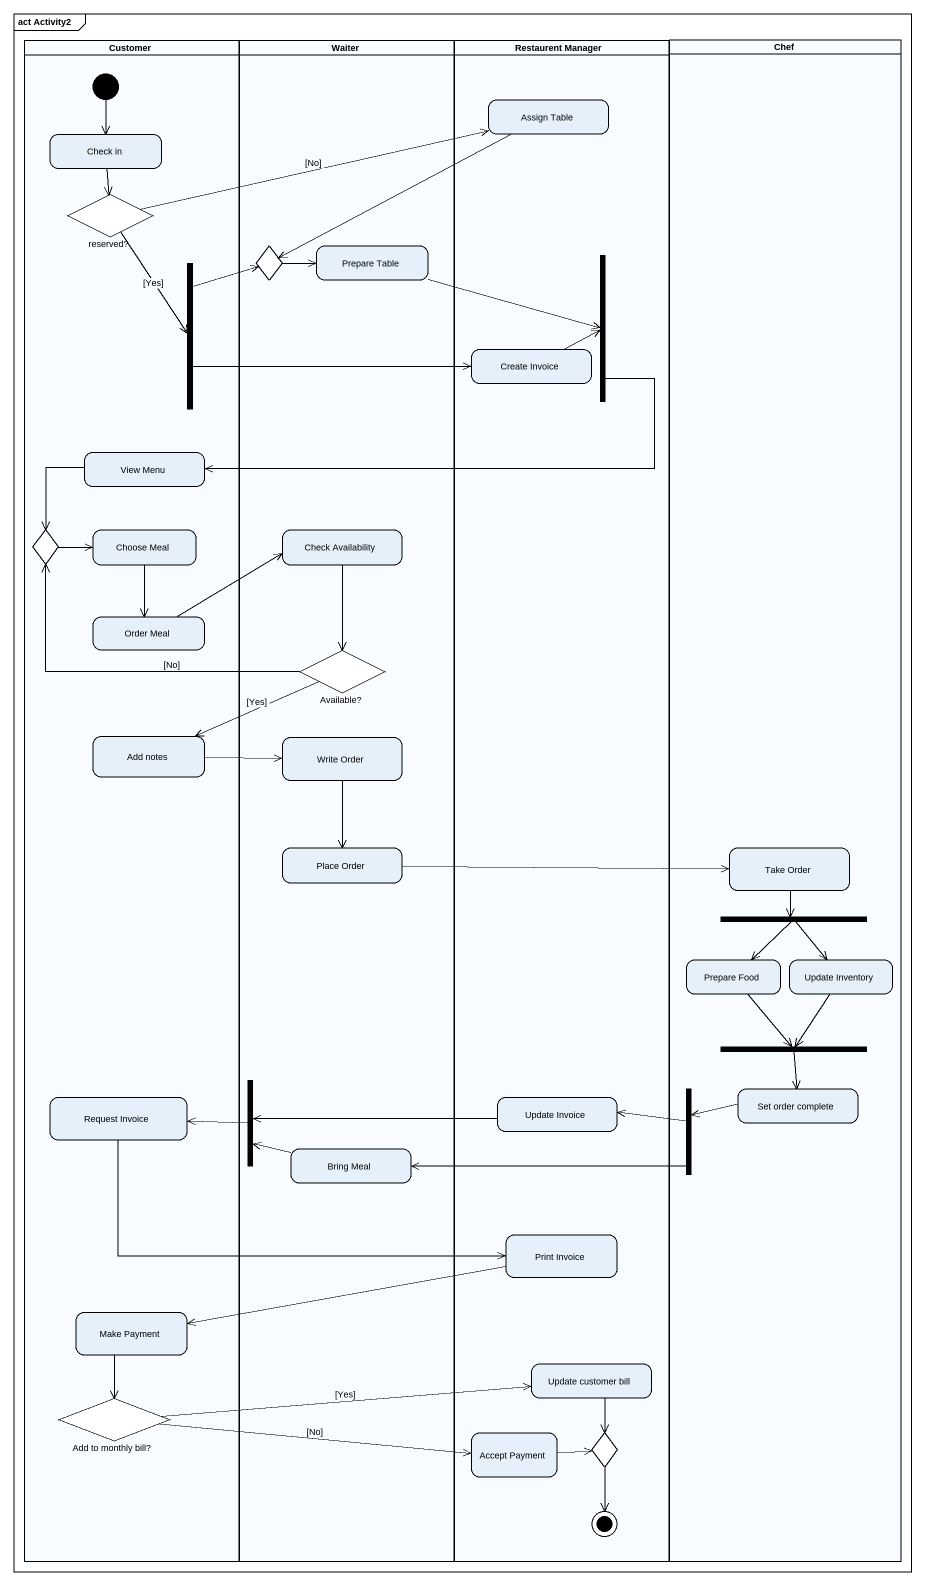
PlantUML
@startuml
mainframe act Activity2
hide empty description
state Customer <<partition>> {
  state "Check in" as Check_in
  state "reserved?" as reserved <<choice>>
  state fork1 <<fork>>
  state "View Menu" as View_Menu
  state choice2 <<choice>>
  state "Choose Meal" as Choose_Meal
  state "Order Meal" as Order_Meal
  state "Add notes" as Add_notes
  state "Request Invoice" as Request_Invoice
  state "Make Payment" as Make_Payment
  state "Add to monthly bill?" as Add_to_monthly_bill <<choice>>
  [*] --> Check_in
}
state Waiter <<partition>> {
  state choice1 <<choice>>
  state "Prepare Table" as Prepare_Table
  state "Check Availability" as Check_Availability
  state "Available?" as Available <<choice>>
  state "Write Order" as Write_Order
  state "Place Order" as Place_Order
  state fork5 <<join>>
  state "Bring Meal" as Bring_Meal
}
state "Restaurent Manager" as Restaurent_Manager <<partition>> {
  state "Assign Table" as Assign_Table
  state fork2 <<join>>
  state "Create Invoice" as Create_Invoice
  state "Update Invoice" as Update_Invoice
  state "Print Invoice" as Print_Invoice
  state "Update customer bill" as Update_customer_bill
  state "Accept Payment" as Accept_Payment
  state choice3 <<choice>>
  choice3 --> [*]
}
state Chef <<partition>> {
  state "Take Order" as Take_Order
  state fork3 <<fork>>
  state "Prepare Food" as Prepare_Food
  state "Update Inventory" as Update_Inventory
  state fork4 <<join>>
  state fork6 <<fork>>
  state "Set order complete" as Set_order_complete
}
Assign_Table -left-> choice1
Check_in --> reserved
reserved -right-> Assign_Table : [No]
reserved --> fork1 : [Yes]
fork1 -up-> choice1
fork1 -right-> Create_Invoice
choice1 -right-> Prepare_Table
Prepare_Table -right-> fork2
fork2 -left-> View_Menu
Create_Invoice -right-> fork2
View_Menu --> choice2
choice2 -right-> Choose_Meal
Choose_Meal --> Order_Meal
Check_Availability --> Available
Order_Meal -right-> Check_Availability
Available -left-> choice2 : [No]
Available -left-> Add_notes : [Yes]
Add_notes -right-> Write_Order
Write_Order --> Place_Order
Place_Order -right-> Take_Order
Take_Order --> fork3
fork3 --> Prepare_Food
fork3 --> Update_Inventory
Prepare_Food --> fork4
Update_Inventory --> fork4
fork4 --> Set_order_complete
fork5 -left-> Request_Invoice
fork6 -left-> Update_Invoice
fork6 -left-> Bring_Meal
Set_order_complete -left-> fork6
Request_Invoice -right-> Print_Invoice
Update_Invoice -left-> fork5
Bring_Meal -left-> fork5
Print_Invoice -left-> Make_Payment
Make_Payment --> Add_to_monthly_bill
Update_customer_bill --> choice3
Add_to_monthly_bill -right-> Update_customer_bill : [Yes]
Add_to_monthly_bill -right-> Accept_Payment : [No]
Accept_Payment -right-> choice3
@enduml
